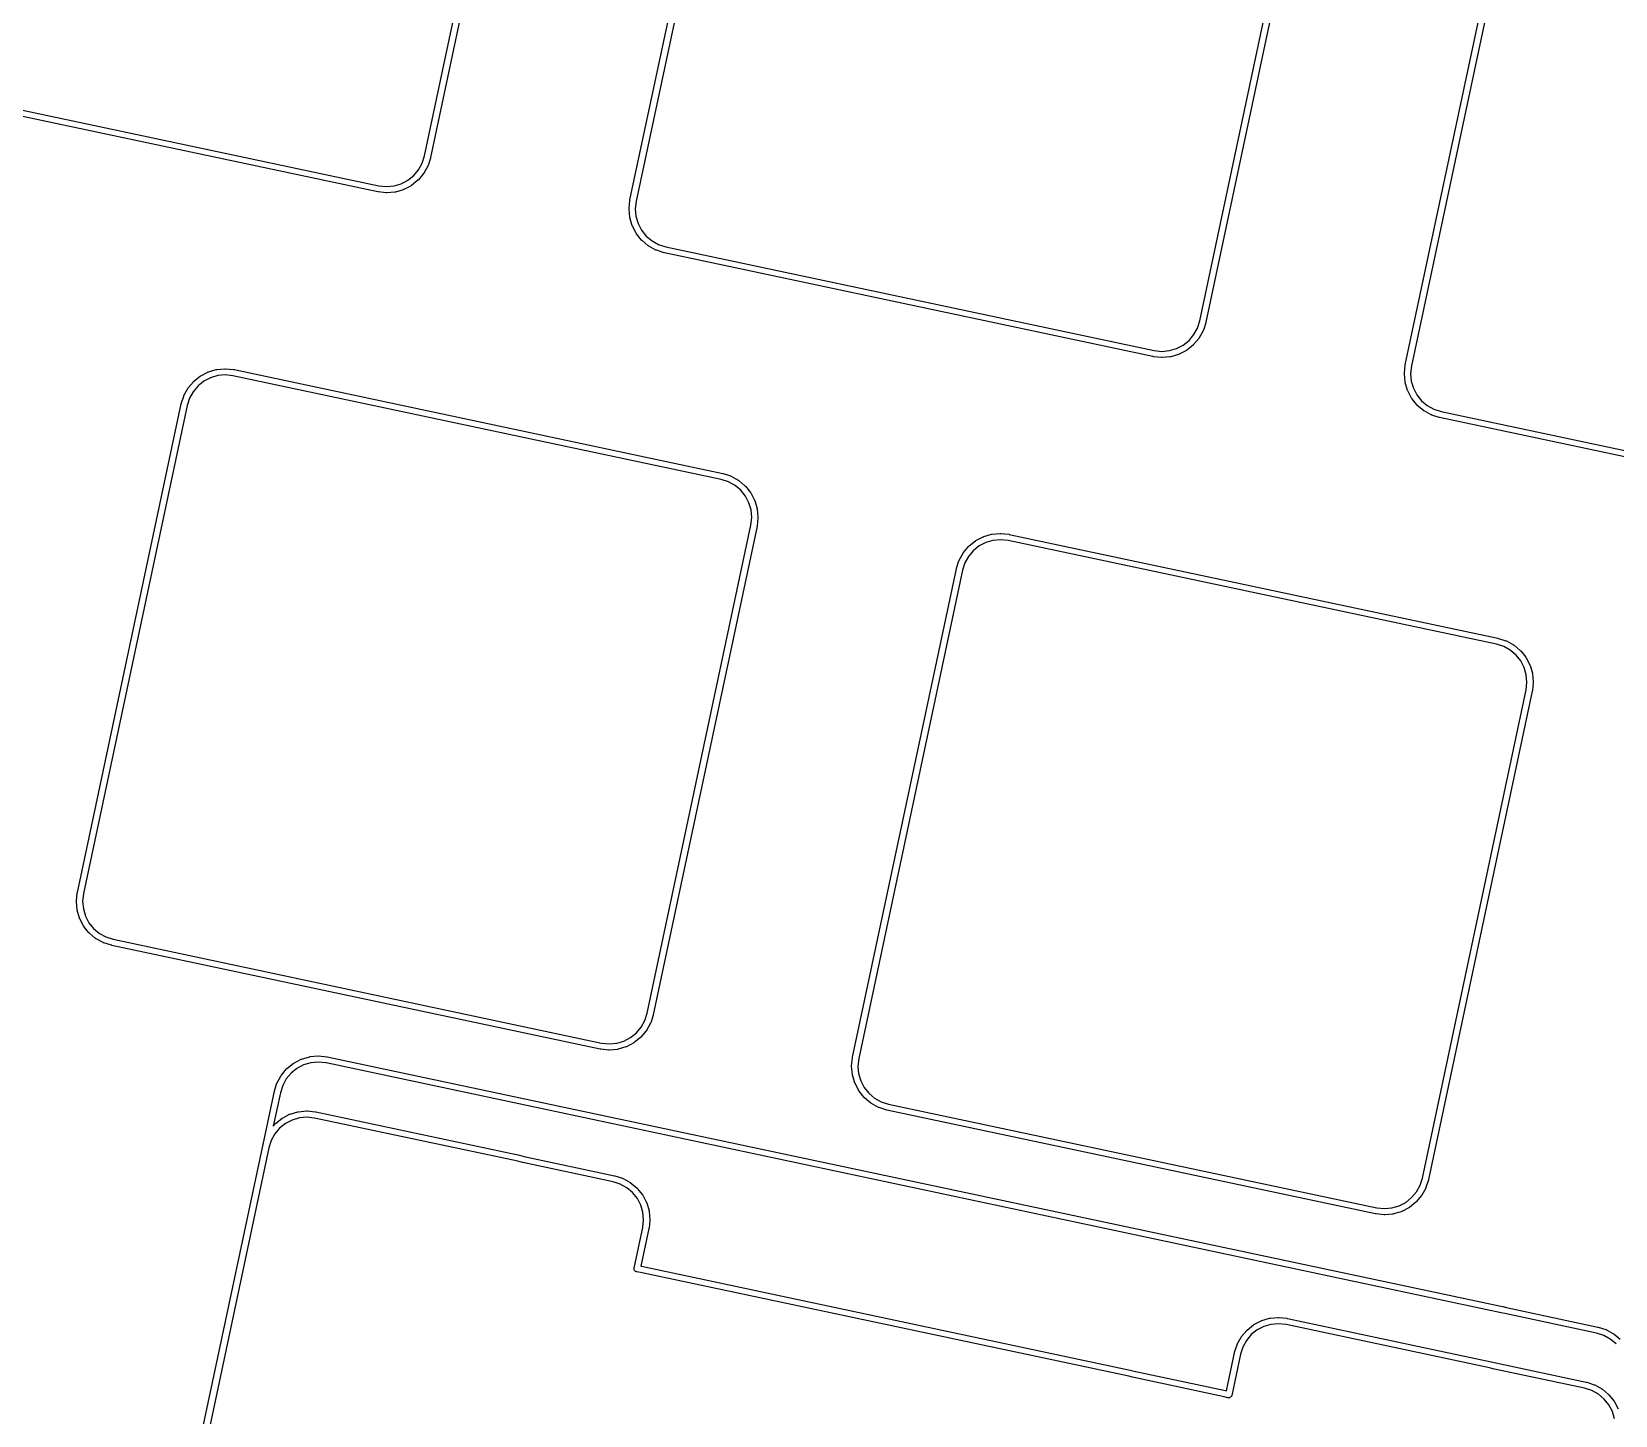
# Model space of a CAD drawing. Extents: x 59 to 2996, y -153 to 1402.
# Drawn here: x 591.61 to 629.68, y 452.36 to 485.63 of the extents above; entities that cross this region are included whole.
import ezdxf

# ---------------------------------------------------------------- set-up
doc = ezdxf.new("R2010")
doc.units = 0
doc.layers.add('BLACK', color=7, linetype='CONTINUOUS')

msp = doc.modelspace()

# ---------------------------------------------------------------- linework, layer by layer
at = {"layer": 'BLACK', "linetype": 'Continuous'}
for p, q in [((601.054, 482.639), (603.548, 494.373)), ((603.696, 494.346), (601.199, 482.601)), ((605.992, 481.582), (608.489, 493.327)), ((608.634, 493.288), (606.14, 481.555)), ((619.688, 478.678), (622.182, 490.412)), ((622.33, 490.385), (619.833, 478.64)), ((624.626, 477.621), (627.123, 489.366)), ((627.268, 489.328), (624.774, 477.594)), ((599.929, 481.775), (588.184, 484.272)), ((588.222, 484.417), (599.956, 481.923)), ((600.796, 482.167), (600.912, 482.305)), ((600.912, 482.305), (600.999, 482.463)), ((600.999, 482.463), (601.054, 482.639)), ((601.134, 482.398), (601.04, 482.227)), ((601.136, 482.404), (601.134, 482.398)), ((601.139, 482.41), (601.136, 482.404)), ((601.196, 482.59), (601.139, 482.411)), ((601.139, 482.411), (601.139, 482.411)), ((601.139, 482.411), (601.139, 482.411)), ((601.139, 482.411), (601.139, 482.41)), ((601.199, 482.601), (601.196, 482.59)), ((601.196, 482.59), (601.196, 482.59)), ((599.956, 481.923), (599.959, 481.922)), ((599.959, 481.922), (600.142, 481.903)), ((600.142, 481.903), (600.322, 481.919)), ((600.322, 481.919), (600.495, 481.97)), ((600.495, 481.97), (600.655, 482.054)), ((600.731, 481.924), (600.558, 481.834)), ((600.655, 482.054), (600.796, 482.167)), ((600.737, 481.928), (600.731, 481.924)), ((600.742, 481.932), (600.737, 481.928)), ((600.743, 481.933), (600.742, 481.932)), ((600.895, 482.055), (600.743, 481.933)), ((600.743, 481.933), (600.743, 481.933)), ((600.743, 481.933), (600.743, 481.933)), ((600.9, 482.06), (600.895, 482.055)), ((600.905, 482.064), (600.9, 482.06)), ((600.906, 482.065), (600.905, 482.064)), ((601.031, 482.215), (600.906, 482.065)), ((600.906, 482.065), (600.906, 482.065)), ((600.906, 482.065), (600.906, 482.065)), ((601.035, 482.22), (601.031, 482.215)), ((601.039, 482.226), (601.035, 482.22)), ((601.04, 482.227), (601.039, 482.226)), ((601.04, 482.227), (601.04, 482.227)), ((601.04, 482.227), (601.04, 482.227)), ((599.932, 481.775), (599.929, 481.775)), ((599.929, 481.775), (599.929, 481.775)), ((599.936, 481.774), (599.932, 481.775)), ((599.939, 481.774), (599.936, 481.774)), ((599.94, 481.774), (599.939, 481.774)), ((600.134, 481.753), (599.94, 481.774)), ((600.141, 481.753), (600.134, 481.753)), ((600.147, 481.753), (600.141, 481.753)), ((600.148, 481.753), (600.147, 481.753)), ((600.149, 481.753), (600.148, 481.753)), ((600.343, 481.771), (600.149, 481.753)), ((600.149, 481.753), (600.149, 481.753)), ((600.35, 481.772), (600.343, 481.771)), ((600.356, 481.773), (600.35, 481.772)), ((600.357, 481.773), (600.356, 481.773)), ((600.544, 481.829), (600.357, 481.773)), ((600.357, 481.773), (600.357, 481.773)), ((600.551, 481.831), (600.544, 481.829)), ((600.557, 481.834), (600.551, 481.831)), ((600.558, 481.834), (600.557, 481.834)), ((600.558, 481.834), (600.558, 481.834)), ((600.558, 481.834), (600.558, 481.834)), ((605.97, 481.377), (605.99, 481.571)), ((605.99, 481.571), (605.991, 481.572)), ((605.991, 481.575), (605.992, 481.578)), ((605.991, 481.572), (605.991, 481.575)), ((605.992, 481.578), (605.992, 481.582)), ((605.992, 481.582), (605.992, 481.582)), ((606.139, 481.551), (606.12, 481.368)), ((606.14, 481.555), (606.139, 481.551)), ((606.14, 481.555), (606.14, 481.555)), ((605.97, 481.37), (605.97, 481.377)), ((605.97, 481.363), (605.97, 481.37)), ((605.97, 481.362), (605.97, 481.363)), ((605.988, 481.168), (605.97, 481.362)), ((605.97, 481.362), (605.97, 481.362)), ((605.97, 481.362), (605.97, 481.362)), ((605.989, 481.161), (605.988, 481.168)), ((605.99, 481.154), (605.989, 481.161)), ((605.99, 481.153), (605.99, 481.154)), ((606.046, 480.966), (605.99, 481.153)), ((605.99, 481.153), (605.99, 481.153)), ((605.99, 481.153), (605.99, 481.153)), ((606.12, 481.368), (606.136, 481.189)), ((606.136, 481.189), (606.187, 481.016)), ((606.048, 480.96), (606.046, 480.966)), ((606.051, 480.954), (606.048, 480.96)), ((606.051, 480.953), (606.051, 480.954)), ((606.141, 480.78), (606.051, 480.953)), ((606.051, 480.953), (606.051, 480.953)), ((606.051, 480.953), (606.051, 480.953)), ((606.145, 480.774), (606.141, 480.78)), ((606.149, 480.768), (606.145, 480.774)), ((606.149, 480.767), (606.149, 480.768)), ((606.272, 480.615), (606.149, 480.767)), ((606.149, 480.767), (606.149, 480.767)), ((606.149, 480.767), (606.149, 480.767)), ((606.187, 481.016), (606.271, 480.856)), ((606.271, 480.856), (606.384, 480.715)), ((606.276, 480.61), (606.272, 480.615)), ((606.281, 480.606), (606.276, 480.61)), ((606.282, 480.605), (606.281, 480.606)), ((606.431, 480.479), (606.282, 480.605)), ((606.282, 480.605), (606.282, 480.605)), ((606.282, 480.605), (606.282, 480.605)), ((606.384, 480.715), (606.522, 480.599)), ((606.437, 480.476), (606.431, 480.479)), ((606.443, 480.472), (606.437, 480.476)), ((606.444, 480.471), (606.443, 480.472)), ((606.615, 480.377), (606.444, 480.471)), ((606.444, 480.471), (606.444, 480.471)), ((606.444, 480.471), (606.444, 480.471)), ((606.522, 480.599), (606.68, 480.512)), ((606.621, 480.374), (606.615, 480.377)), ((606.627, 480.372), (606.621, 480.374)), ((606.628, 480.371), (606.627, 480.372)), ((606.814, 480.312), (606.628, 480.371)), ((606.628, 480.371), (606.628, 480.371)), ((606.628, 480.371), (606.628, 480.371)), ((606.68, 480.512), (606.856, 480.456)), ((606.856, 480.456), (618.59, 477.962)), ((606.818, 480.311), (606.814, 480.312)), ((606.814, 480.312), (606.814, 480.312)), ((618.562, 477.815), (606.818, 480.311)), ((619.545, 478.345), (619.632, 478.503)), ((619.632, 478.503), (619.688, 478.678)), ((619.83, 478.629), (619.773, 478.45)), ((619.833, 478.64), (619.83, 478.629)), ((619.83, 478.629), (619.83, 478.629)), ((619.129, 478.01), (619.289, 478.093)), ((619.289, 478.093), (619.429, 478.206)), ((619.529, 478.094), (619.377, 477.972)), ((619.429, 478.206), (619.545, 478.345)), ((619.534, 478.099), (619.529, 478.094)), ((619.539, 478.104), (619.534, 478.099)), ((619.54, 478.104), (619.539, 478.104)), ((619.665, 478.254), (619.54, 478.104)), ((619.54, 478.104), (619.54, 478.104)), ((619.54, 478.104), (619.54, 478.104)), ((619.669, 478.259), (619.665, 478.254)), ((619.673, 478.265), (619.669, 478.259)), ((619.767, 478.437), (619.673, 478.266)), ((619.673, 478.266), (619.673, 478.265)), ((619.77, 478.443), (619.767, 478.437)), ((619.773, 478.449), (619.77, 478.443)), ((619.773, 478.45), (619.773, 478.45)), ((619.773, 478.45), (619.773, 478.45)), ((619.773, 478.45), (619.773, 478.449)), ((618.563, 477.815), (618.562, 477.815)), ((618.566, 477.814), (618.563, 477.815)), ((618.569, 477.814), (618.566, 477.814)), ((618.572, 477.813), (618.569, 477.814)), ((618.573, 477.813), (618.572, 477.813)), ((618.768, 477.792), (618.573, 477.813)), ((618.59, 477.962), (618.593, 477.962)), ((618.593, 477.962), (618.776, 477.942)), ((618.774, 477.792), (618.768, 477.792)), ((618.781, 477.792), (618.774, 477.792)), ((618.776, 477.942), (618.956, 477.959)), ((618.782, 477.792), (618.781, 477.792)), ((618.977, 477.81), (618.782, 477.792)), ((618.782, 477.792), (618.782, 477.792)), ((618.782, 477.792), (618.782, 477.792)), ((618.956, 477.959), (619.129, 478.01)), ((618.983, 477.811), (618.977, 477.81)), ((618.99, 477.812), (618.983, 477.811)), ((618.991, 477.813), (618.99, 477.812)), ((619.178, 477.868), (618.991, 477.813)), ((618.991, 477.813), (618.991, 477.813)), ((619.185, 477.87), (619.178, 477.868)), ((619.191, 477.873), (619.185, 477.87)), ((619.192, 477.873), (619.191, 477.873)), ((619.365, 477.964), (619.192, 477.873)), ((619.192, 477.873), (619.192, 477.873)), ((619.192, 477.873), (619.192, 477.873)), ((619.37, 477.967), (619.365, 477.964)), ((619.376, 477.971), (619.37, 477.967)), ((619.377, 477.972), (619.376, 477.971)), ((619.377, 477.972), (619.377, 477.972)), ((619.377, 477.972), (619.377, 477.972)), ((595.509, 477.223), (595.661, 477.346)), ((595.661, 477.346), (595.661, 477.346)), ((595.661, 477.346), (595.661, 477.346)), ((595.661, 477.346), (595.662, 477.346)), ((595.662, 477.346), (595.668, 477.35)), ((595.668, 477.35), (595.674, 477.354)), ((595.674, 477.354), (595.847, 477.444)), ((595.847, 477.445), (595.854, 477.447)), ((595.847, 477.444), (595.847, 477.445)), ((595.847, 477.444), (595.847, 477.444)), ((595.847, 477.444), (595.847, 477.444)), ((595.854, 477.447), (595.86, 477.45)), ((595.86, 477.45), (596.047, 477.505)), ((596.083, 477.359), (595.909, 477.308)), ((596.047, 477.505), (596.047, 477.505)), ((596.047, 477.505), (596.048, 477.505)), ((596.048, 477.505), (596.055, 477.506)), ((596.055, 477.506), (596.062, 477.507)), ((596.062, 477.507), (596.256, 477.525)), ((596.262, 477.375), (596.083, 477.359)), ((596.256, 477.525), (596.256, 477.525)), ((596.256, 477.525), (596.256, 477.525)), ((596.256, 477.525), (596.257, 477.525)), ((596.257, 477.525), (596.264, 477.525)), ((596.445, 477.356), (596.262, 477.375)), ((596.264, 477.525), (596.271, 477.525)), ((596.271, 477.525), (596.465, 477.505)), ((596.448, 477.355), (596.445, 477.356)), ((608.182, 474.861), (596.448, 477.355)), ((596.465, 477.505), (596.466, 477.504)), ((596.466, 477.504), (596.469, 477.504)), ((596.469, 477.504), (596.472, 477.503)), ((596.472, 477.503), (596.476, 477.503)), ((596.476, 477.503), (596.476, 477.503)), ((596.476, 477.503), (608.221, 475.006)), ((624.604, 477.416), (624.624, 477.61)), ((624.604, 477.409), (624.604, 477.416)), ((624.604, 477.402), (624.604, 477.409)), ((624.604, 477.401), (624.604, 477.402)), ((624.621, 477.207), (624.604, 477.401)), ((624.604, 477.401), (624.604, 477.401)), ((624.604, 477.401), (624.604, 477.401)), ((624.624, 477.611), (624.625, 477.614)), ((624.624, 477.61), (624.624, 477.611)), ((624.625, 477.618), (624.626, 477.621)), ((624.625, 477.614), (624.625, 477.618)), ((624.626, 477.621), (624.626, 477.621)), ((624.773, 477.591), (624.754, 477.408)), ((624.754, 477.408), (624.77, 477.228)), ((624.774, 477.594), (624.773, 477.591)), ((624.774, 477.594), (624.774, 477.594)), ((595.271, 476.881), (595.365, 477.052)), ((595.365, 477.052), (595.366, 477.052)), ((595.366, 477.052), (595.369, 477.058)), ((595.369, 477.058), (595.373, 477.064)), ((595.373, 477.064), (595.499, 477.213)), ((595.493, 476.973), (595.406, 476.815)), ((595.609, 477.111), (595.493, 476.973)), ((595.499, 477.214), (595.504, 477.219)), ((595.499, 477.213), (595.499, 477.214)), ((595.504, 477.219), (595.509, 477.223)), ((595.75, 477.224), (595.609, 477.111)), ((595.909, 477.308), (595.75, 477.224)), ((624.623, 477.2), (624.621, 477.207)), ((624.624, 477.194), (624.623, 477.2)), ((624.624, 477.193), (624.624, 477.194)), ((624.679, 477.005), (624.624, 477.193)), ((624.624, 477.193), (624.624, 477.193)), ((624.624, 477.193), (624.624, 477.193)), ((624.682, 476.999), (624.679, 477.005)), ((624.684, 476.993), (624.682, 476.999)), ((624.685, 476.992), (624.684, 476.993)), ((624.775, 476.819), (624.685, 476.992)), ((624.685, 476.992), (624.685, 476.992)), ((624.685, 476.992), (624.685, 476.992)), ((624.77, 477.228), (624.821, 477.055)), ((624.821, 477.055), (624.905, 476.895)), ((592.709, 464.933), (595.205, 476.678)), ((595.35, 476.639), (592.856, 464.905)), ((595.205, 476.678), (595.206, 476.681)), ((595.206, 476.681), (595.265, 476.867)), ((595.206, 476.681), (595.206, 476.681)), ((595.265, 476.867), (595.266, 476.868)), ((595.265, 476.867), (595.265, 476.867)), ((595.265, 476.867), (595.265, 476.867)), ((595.266, 476.868), (595.268, 476.874)), ((595.268, 476.874), (595.271, 476.881)), ((595.406, 476.815), (595.35, 476.639)), ((624.779, 476.813), (624.775, 476.819)), ((624.782, 476.807), (624.779, 476.813)), ((624.783, 476.807), (624.782, 476.807)), ((624.905, 476.655), (624.783, 476.807)), ((624.783, 476.807), (624.783, 476.807)), ((624.783, 476.807), (624.783, 476.807)), ((624.905, 476.895), (625.018, 476.754)), ((624.91, 476.65), (624.905, 476.655)), ((624.915, 476.645), (624.91, 476.65)), ((624.916, 476.644), (624.915, 476.645)), ((625.065, 476.519), (624.916, 476.644)), ((625.018, 476.754), (625.156, 476.638)), ((625.156, 476.638), (625.314, 476.551)), ((625.071, 476.515), (625.065, 476.519)), ((625.076, 476.511), (625.071, 476.515)), ((625.077, 476.51), (625.076, 476.511)), ((625.248, 476.416), (625.077, 476.51)), ((625.077, 476.51), (625.077, 476.51)), ((625.077, 476.51), (625.077, 476.51)), ((625.255, 476.414), (625.248, 476.416)), ((625.261, 476.411), (625.255, 476.414)), ((625.262, 476.411), (625.261, 476.411)), ((625.441, 476.354), (625.262, 476.411)), ((625.262, 476.411), (625.262, 476.411)), ((625.262, 476.411), (625.262, 476.411)), ((625.314, 476.551), (625.49, 476.496)), ((625.451, 476.35), (625.441, 476.354)), ((625.441, 476.354), (625.441, 476.354)), ((637.196, 473.854), (625.451, 476.35)), ((625.49, 476.496), (637.224, 474.001)), ((608.358, 474.805), (608.182, 474.861)), ((608.221, 475.006), (608.23, 475.003)), ((608.23, 475.003), (608.41, 474.946)), ((608.516, 474.718), (608.358, 474.805)), ((608.41, 474.946), (608.41, 474.946)), ((608.41, 474.946), (608.41, 474.946)), ((608.41, 474.946), (608.411, 474.946)), ((608.411, 474.946), (608.417, 474.943)), ((608.417, 474.943), (608.424, 474.94)), ((608.424, 474.94), (608.595, 474.846)), ((608.654, 474.602), (608.516, 474.718)), ((608.595, 474.846), (608.596, 474.846)), ((608.596, 474.846), (608.601, 474.842)), ((608.601, 474.842), (608.607, 474.838)), ((608.607, 474.838), (608.756, 474.713)), ((608.756, 474.713), (608.756, 474.713)), ((608.756, 474.713), (608.756, 474.713)), ((608.756, 474.713), (608.757, 474.712)), ((608.757, 474.712), (608.762, 474.707)), ((608.762, 474.707), (608.767, 474.702)), ((608.767, 474.702), (608.889, 474.55)), ((608.767, 474.462), (608.654, 474.602)), ((608.851, 474.302), (608.767, 474.462)), ((608.902, 474.129), (608.851, 474.302)), ((608.889, 474.55), (608.889, 474.55)), ((608.889, 474.55), (608.889, 474.55)), ((608.889, 474.55), (608.89, 474.549)), ((608.89, 474.549), (608.893, 474.543)), ((608.893, 474.543), (608.897, 474.538)), ((608.897, 474.538), (608.987, 474.365)), ((608.987, 474.365), (608.987, 474.365)), ((608.987, 474.365), (608.987, 474.365)), ((608.987, 474.365), (608.988, 474.364)), ((608.988, 474.364), (608.99, 474.358)), ((608.99, 474.358), (608.993, 474.351)), ((608.993, 474.351), (609.048, 474.164)), ((608.899, 473.766), (608.918, 473.949)), ((608.918, 473.949), (608.902, 474.129)), ((609.048, 474.164), (609.048, 474.164)), ((609.048, 474.164), (609.048, 474.164)), ((609.048, 474.164), (609.048, 474.163)), ((609.048, 474.163), (609.049, 474.156)), ((609.068, 473.941), (609.048, 473.747)), ((609.049, 474.156), (609.051, 474.15)), ((609.051, 474.15), (609.068, 473.955)), ((609.068, 473.955), (609.068, 473.955)), ((609.068, 473.955), (609.068, 473.955)), ((609.068, 473.955), (609.068, 473.954)), ((609.068, 473.954), (609.068, 473.947)), ((609.068, 473.947), (609.068, 473.941)), ((606.404, 462.029), (608.898, 473.763)), ((609.046, 473.736), (606.549, 461.991)), ((608.898, 473.763), (608.899, 473.766)), ((609.047, 473.739), (609.046, 473.736)), ((609.046, 473.736), (609.046, 473.736)), ((609.048, 473.746), (609.047, 473.742)), ((609.047, 473.742), (609.047, 473.739)), ((609.048, 473.747), (609.048, 473.746)), ((614.494, 473.489), (614.681, 473.544)), ((614.681, 473.544), (614.682, 473.544)), ((614.682, 473.544), (614.689, 473.545)), ((614.689, 473.545), (614.695, 473.547)), ((614.695, 473.547), (614.89, 473.564)), ((614.89, 473.564), (614.89, 473.564)), ((614.89, 473.564), (614.89, 473.564)), ((614.89, 473.564), (614.891, 473.564)), ((614.891, 473.564), (614.898, 473.564)), ((614.898, 473.564), (614.904, 473.564)), ((614.904, 473.564), (615.098, 473.544)), ((615.098, 473.544), (615.1, 473.544)), ((615.1, 473.544), (615.103, 473.543)), ((615.103, 473.543), (615.106, 473.543)), ((615.106, 473.543), (615.109, 473.542)), ((615.109, 473.542), (615.109, 473.542)), ((615.109, 473.542), (626.854, 471.046)), ((614.007, 473.103), (614.132, 473.252)), ((614.243, 473.15), (614.127, 473.012)), ((614.132, 473.252), (614.133, 473.253)), ((614.133, 473.253), (614.138, 473.258)), ((614.138, 473.258), (614.143, 473.263)), ((614.143, 473.263), (614.295, 473.385)), ((614.383, 473.263), (614.243, 473.15)), ((614.295, 473.385), (614.296, 473.386)), ((614.295, 473.385), (614.295, 473.385)), ((614.295, 473.385), (614.295, 473.385)), ((614.296, 473.386), (614.302, 473.389)), ((614.302, 473.389), (614.307, 473.393)), ((614.307, 473.393), (614.48, 473.483)), ((614.543, 473.347), (614.383, 473.263)), ((614.48, 473.483), (614.481, 473.484)), ((614.481, 473.484), (614.488, 473.486)), ((614.488, 473.486), (614.494, 473.489)), ((614.716, 473.398), (614.543, 473.347)), ((614.896, 473.414), (614.716, 473.398)), ((615.079, 473.395), (614.896, 473.414)), ((615.082, 473.394), (615.079, 473.395)), ((626.816, 470.9), (615.082, 473.394)), ((613.842, 472.727), (613.899, 472.906)), ((613.899, 472.907), (613.902, 472.914)), ((613.899, 472.906), (613.899, 472.907)), ((613.899, 472.906), (613.899, 472.906)), ((613.899, 472.906), (613.899, 472.906)), ((613.902, 472.914), (613.905, 472.92)), ((613.905, 472.92), (613.999, 473.091)), ((614.04, 472.854), (613.984, 472.678)), ((613.999, 473.092), (614.003, 473.097)), ((613.999, 473.091), (613.999, 473.092)), ((613.999, 473.091), (613.999, 473.091)), ((613.999, 473.091), (613.999, 473.091)), ((614.003, 473.097), (614.007, 473.103)), ((614.127, 473.012), (614.04, 472.854)), ((611.342, 460.972), (613.839, 472.717)), ((613.984, 472.678), (611.49, 460.945)), ((613.839, 472.717), (613.842, 472.727)), ((613.842, 472.727), (613.842, 472.727)), ((626.992, 470.845), (626.816, 470.9)), ((626.854, 471.046), (626.865, 471.042)), ((626.865, 471.042), (626.865, 471.042)), ((626.865, 471.042), (627.044, 470.985)), ((627.044, 470.985), (627.045, 470.985)), ((627.045, 470.985), (627.051, 470.982)), ((627.051, 470.982), (627.057, 470.98)), ((627.057, 470.98), (627.228, 470.886)), ((627.228, 470.886), (627.228, 470.886)), ((627.228, 470.886), (627.228, 470.886)), ((627.228, 470.886), (627.229, 470.885)), ((627.229, 470.885), (627.235, 470.881)), ((627.235, 470.881), (627.241, 470.877)), ((627.241, 470.877), (627.39, 470.752)), ((627.15, 470.758), (626.992, 470.845)), ((627.288, 470.642), (627.15, 470.758)), ((627.401, 470.501), (627.288, 470.642)), ((627.39, 470.752), (627.391, 470.751)), ((627.391, 470.751), (627.396, 470.746)), ((627.396, 470.746), (627.4, 470.741)), ((627.4, 470.741), (627.523, 470.589)), ((627.485, 470.341), (627.401, 470.501)), ((627.523, 470.589), (627.523, 470.589)), ((627.523, 470.589), (627.523, 470.589)), ((627.523, 470.589), (627.523, 470.589)), ((627.523, 470.589), (627.527, 470.583)), ((627.527, 470.583), (627.531, 470.577)), ((627.531, 470.577), (627.621, 470.404)), ((627.536, 470.168), (627.485, 470.341)), ((627.552, 469.988), (627.536, 470.168)), ((627.621, 470.404), (627.621, 470.404)), ((627.621, 470.404), (627.621, 470.404)), ((627.621, 470.404), (627.621, 470.403)), ((627.621, 470.403), (627.624, 470.397)), ((627.624, 470.397), (627.626, 470.391)), ((627.626, 470.391), (627.682, 470.203)), ((627.682, 470.203), (627.682, 470.203)), ((627.682, 470.203), (627.682, 470.203)), ((627.682, 470.203), (627.682, 470.202)), ((627.682, 470.202), (627.683, 470.196)), ((627.683, 470.196), (627.684, 470.189)), ((627.684, 470.189), (627.702, 469.995)), ((625.038, 458.068), (627.532, 469.802)), ((627.68, 469.775), (625.183, 458.03)), ((627.532, 469.802), (627.533, 469.805)), ((627.533, 469.805), (627.552, 469.988)), ((627.681, 469.782), (627.68, 469.778)), ((627.68, 469.778), (627.68, 469.775)), ((627.68, 469.775), (627.68, 469.775)), ((627.682, 469.786), (627.681, 469.785)), ((627.681, 469.785), (627.681, 469.782)), ((627.702, 469.98), (627.682, 469.786)), ((627.702, 469.995), (627.702, 469.995)), ((627.702, 469.995), (627.702, 469.995)), ((627.702, 469.995), (627.702, 469.994)), ((627.702, 469.994), (627.702, 469.987)), ((627.702, 469.987), (627.702, 469.98)), ((592.686, 464.727), (592.707, 464.922)), ((592.707, 464.923), (592.708, 464.926)), ((592.707, 464.922), (592.707, 464.923)), ((592.708, 464.929), (592.709, 464.932)), ((592.708, 464.926), (592.708, 464.929)), ((592.709, 464.932), (592.709, 464.933)), ((592.856, 464.902), (592.836, 464.719)), ((592.856, 464.905), (592.856, 464.905)), ((592.856, 464.905), (592.856, 464.902)), ((592.686, 464.721), (592.686, 464.727)), ((592.686, 464.714), (592.686, 464.721)), ((592.686, 464.713), (592.686, 464.714)), ((592.704, 464.518), (592.686, 464.713)), ((592.686, 464.713), (592.686, 464.713)), ((592.686, 464.713), (592.686, 464.713)), ((592.705, 464.512), (592.704, 464.518)), ((592.706, 464.505), (592.705, 464.512)), ((592.707, 464.504), (592.706, 464.505)), ((592.762, 464.317), (592.707, 464.504)), ((592.836, 464.719), (592.853, 464.539)), ((592.853, 464.539), (592.904, 464.366)), ((592.764, 464.311), (592.762, 464.317)), ((592.767, 464.304), (592.764, 464.311)), ((592.767, 464.303), (592.767, 464.304)), ((592.858, 464.13), (592.767, 464.303)), ((592.767, 464.303), (592.767, 464.303)), ((592.767, 464.303), (592.767, 464.303)), ((592.861, 464.125), (592.858, 464.13)), ((592.865, 464.119), (592.861, 464.125)), ((592.866, 464.118), (592.865, 464.119)), ((592.988, 463.966), (592.866, 464.118)), ((592.866, 464.118), (592.866, 464.118)), ((592.866, 464.118), (592.866, 464.118)), ((592.904, 464.366), (592.987, 464.206)), ((592.987, 464.206), (593.1, 464.066)), ((593.1, 464.066), (593.239, 463.95)), ((592.993, 463.961), (592.988, 463.966)), ((592.997, 463.956), (592.993, 463.961)), ((592.998, 463.956), (592.997, 463.956)), ((593.148, 463.83), (592.998, 463.956)), ((592.998, 463.956), (592.998, 463.956)), ((592.998, 463.956), (592.998, 463.956)), ((593.153, 463.826), (593.148, 463.83)), ((593.159, 463.822), (593.153, 463.826)), ((593.16, 463.822), (593.159, 463.822)), ((593.331, 463.728), (593.16, 463.822)), ((593.16, 463.822), (593.16, 463.822)), ((593.16, 463.822), (593.16, 463.822)), ((593.239, 463.95), (593.397, 463.863)), ((593.337, 463.725), (593.331, 463.728)), ((593.343, 463.722), (593.337, 463.725)), ((593.344, 463.722), (593.343, 463.722)), ((593.53, 463.663), (593.344, 463.722)), ((593.344, 463.722), (593.344, 463.722)), ((593.344, 463.722), (593.344, 463.722)), ((593.397, 463.863), (593.572, 463.807)), ((593.534, 463.662), (593.53, 463.663)), ((593.53, 463.663), (593.53, 463.663)), ((605.279, 461.165), (593.534, 463.662)), ((593.572, 463.807), (605.306, 461.313)), ((606.262, 461.695), (606.349, 461.853)), ((606.349, 461.853), (606.404, 462.029)), ((606.484, 461.788), (606.39, 461.617)), ((606.486, 461.794), (606.484, 461.788)), ((606.489, 461.8), (606.486, 461.794)), ((606.546, 461.98), (606.489, 461.801)), ((606.489, 461.801), (606.489, 461.801)), ((606.489, 461.801), (606.489, 461.801)), ((606.489, 461.801), (606.489, 461.8)), ((606.549, 461.991), (606.546, 461.98)), ((606.546, 461.98), (606.546, 461.98)), ((605.672, 461.309), (605.845, 461.36)), ((605.845, 461.36), (606.005, 461.444)), ((606.005, 461.444), (606.146, 461.557)), ((606.245, 461.445), (606.093, 461.323)), ((606.146, 461.557), (606.262, 461.695)), ((606.25, 461.45), (606.245, 461.445)), ((606.255, 461.454), (606.25, 461.45)), ((606.256, 461.455), (606.255, 461.454)), ((606.381, 461.605), (606.256, 461.455)), ((606.256, 461.455), (606.256, 461.455)), ((606.256, 461.455), (606.256, 461.455)), ((606.385, 461.61), (606.381, 461.605)), ((606.389, 461.616), (606.385, 461.61)), ((606.39, 461.617), (606.389, 461.616)), ((606.39, 461.617), (606.39, 461.617)), ((606.39, 461.617), (606.39, 461.617)), ((598.099, 460.928), (598.286, 460.983)), ((598.286, 460.983), (598.286, 460.983)), ((598.286, 460.983), (598.286, 460.983)), ((598.286, 460.983), (598.287, 460.983)), ((598.287, 460.983), (598.294, 460.985)), ((598.294, 460.985), (598.3, 460.986)), ((598.3, 460.986), (598.495, 461.003)), ((598.495, 461.003), (598.496, 461.004)), ((598.495, 461.003), (598.495, 461.003)), ((598.495, 461.003), (598.495, 461.003)), ((598.496, 461.004), (598.503, 461.003)), ((598.503, 461.003), (598.509, 461.003)), ((598.509, 461.003), (598.704, 460.983)), ((598.704, 460.983), (598.705, 460.983)), ((598.705, 460.983), (598.708, 460.982)), ((598.708, 460.982), (598.711, 460.982)), ((598.711, 460.982), (598.714, 460.981)), ((598.714, 460.981), (598.715, 460.981)), ((598.715, 460.981), (626.967, 454.976)), ((605.282, 461.165), (605.279, 461.165)), ((605.279, 461.165), (605.279, 461.165)), ((605.286, 461.164), (605.282, 461.165)), ((605.289, 461.164), (605.286, 461.164)), ((605.29, 461.164), (605.289, 461.164)), ((605.484, 461.143), (605.29, 461.164)), ((605.306, 461.313), (605.309, 461.312)), ((605.309, 461.312), (605.492, 461.293)), ((605.491, 461.143), (605.484, 461.143)), ((605.497, 461.143), (605.491, 461.143)), ((605.492, 461.293), (605.672, 461.309)), ((605.499, 461.143), (605.497, 461.143)), ((605.693, 461.161), (605.499, 461.143)), ((605.499, 461.143), (605.499, 461.143)), ((605.499, 461.143), (605.499, 461.143)), ((605.7, 461.162), (605.693, 461.161)), ((605.706, 461.163), (605.7, 461.162)), ((605.707, 461.163), (605.706, 461.163)), ((605.894, 461.219), (605.707, 461.163)), ((605.707, 461.163), (605.707, 461.163)), ((605.707, 461.163), (605.707, 461.163)), ((605.901, 461.221), (605.894, 461.219)), ((605.907, 461.224), (605.901, 461.221)), ((605.908, 461.224), (605.907, 461.224)), ((606.081, 461.315), (605.908, 461.224)), ((605.908, 461.224), (605.908, 461.224)), ((605.908, 461.224), (605.908, 461.224)), ((606.087, 461.318), (606.081, 461.315)), ((606.092, 461.322), (606.087, 461.318)), ((606.093, 461.323), (606.092, 461.322)), ((606.093, 461.323), (606.093, 461.323)), ((606.093, 461.323), (606.093, 461.323)), ((611.32, 460.767), (611.34, 460.961)), ((611.34, 460.961), (611.341, 460.962)), ((611.341, 460.965), (611.342, 460.968)), ((611.341, 460.962), (611.341, 460.965)), ((611.342, 460.968), (611.342, 460.972)), ((611.342, 460.972), (611.342, 460.972)), ((597.612, 460.542), (597.737, 460.692)), ((597.848, 460.589), (597.732, 460.451)), ((597.737, 460.692), (597.738, 460.692)), ((597.738, 460.692), (597.743, 460.697)), ((597.743, 460.697), (597.748, 460.702)), ((597.748, 460.702), (597.9, 460.824)), ((597.988, 460.703), (597.848, 460.589)), ((597.9, 460.824), (597.901, 460.825)), ((597.901, 460.825), (597.907, 460.828)), ((597.907, 460.828), (597.912, 460.832)), ((597.912, 460.832), (598.085, 460.922)), ((598.148, 460.786), (597.988, 460.703)), ((598.085, 460.922), (598.086, 460.923)), ((598.086, 460.923), (598.093, 460.925)), ((598.093, 460.925), (598.099, 460.928)), ((598.321, 460.837), (598.148, 460.786)), ((598.501, 460.853), (598.321, 460.837)), ((598.684, 460.834), (598.501, 460.853)), ((598.687, 460.834), (598.684, 460.834)), ((626.93, 454.83), (598.687, 460.834)), ((598.687, 460.834), (598.687, 460.834)), ((611.32, 460.76), (611.32, 460.767)), ((611.32, 460.753), (611.32, 460.76)), ((611.32, 460.752), (611.32, 460.753)), ((611.338, 460.558), (611.32, 460.752)), ((611.32, 460.752), (611.32, 460.752)), ((611.32, 460.752), (611.32, 460.752)), ((611.489, 460.941), (611.47, 460.758)), ((611.47, 460.758), (611.486, 460.579)), ((611.486, 460.579), (611.537, 460.406)), ((611.49, 460.945), (611.489, 460.941)), ((611.49, 460.945), (611.49, 460.945)), ((597.447, 460.167), (597.504, 460.345)), ((597.504, 460.346), (597.507, 460.353)), ((597.504, 460.345), (597.504, 460.346)), ((597.504, 460.345), (597.504, 460.345)), ((597.504, 460.345), (597.504, 460.345)), ((597.507, 460.353), (597.51, 460.359)), ((597.51, 460.359), (597.604, 460.53)), ((597.645, 460.293), (597.589, 460.118)), ((597.604, 460.531), (597.608, 460.536)), ((597.604, 460.53), (597.604, 460.531)), ((597.604, 460.53), (597.604, 460.53)), ((597.604, 460.53), (597.604, 460.53)), ((597.608, 460.536), (597.612, 460.542)), ((597.732, 460.451), (597.645, 460.293)), ((611.339, 460.551), (611.338, 460.558)), ((611.34, 460.544), (611.339, 460.551)), ((611.34, 460.543), (611.34, 460.544)), ((611.395, 460.356), (611.34, 460.543)), ((611.398, 460.35), (611.395, 460.356)), ((611.401, 460.344), (611.398, 460.35)), ((611.401, 460.343), (611.401, 460.344)), ((611.491, 460.17), (611.401, 460.343)), ((611.401, 460.343), (611.401, 460.343)), ((611.401, 460.343), (611.401, 460.343)), ((611.537, 460.406), (611.621, 460.246)), ((611.621, 460.246), (611.734, 460.105)), ((593.92, 443.579), (597.444, 460.156)), ((597.589, 460.118), (597.419, 459.317)), ((597.444, 460.156), (597.447, 460.166)), ((597.447, 460.166), (597.447, 460.167)), ((611.495, 460.164), (611.491, 460.17)), ((611.499, 460.158), (611.495, 460.164)), ((611.499, 460.157), (611.499, 460.158)), ((611.622, 460.005), (611.499, 460.157)), ((611.499, 460.157), (611.499, 460.157)), ((611.499, 460.157), (611.499, 460.157)), ((611.626, 460), (611.622, 460.005)), ((611.631, 459.996), (611.626, 460)), ((611.632, 459.995), (611.631, 459.996)), ((611.781, 459.869), (611.632, 459.995)), ((611.632, 459.995), (611.632, 459.995)), ((611.632, 459.995), (611.632, 459.995)), ((611.734, 460.105), (611.872, 459.989)), ((611.787, 459.866), (611.781, 459.869)), ((611.793, 459.862), (611.787, 459.866)), ((611.794, 459.861), (611.793, 459.862)), ((611.965, 459.767), (611.794, 459.861)), ((611.872, 459.989), (612.03, 459.902)), ((612.03, 459.902), (612.206, 459.846)), ((612.206, 459.846), (623.94, 457.352)), ((597.472, 459.378), (597.624, 459.5)), ((597.624, 459.5), (597.625, 459.501)), ((597.624, 459.5), (597.624, 459.5)), ((597.624, 459.5), (597.624, 459.5)), ((597.625, 459.501), (597.63, 459.505)), ((597.63, 459.505), (597.636, 459.508)), ((597.636, 459.508), (597.809, 459.599)), ((597.872, 459.462), (597.712, 459.379)), ((597.809, 459.599), (597.809, 459.599)), ((597.809, 459.599), (597.809, 459.599)), ((597.809, 459.599), (597.81, 459.599)), ((597.81, 459.599), (597.816, 459.602)), ((597.816, 459.602), (597.823, 459.604)), ((597.823, 459.604), (598.01, 459.659)), ((598.045, 459.513), (597.872, 459.462)), ((598.01, 459.659), (598.011, 459.66)), ((598.01, 459.659), (598.01, 459.659)), ((598.01, 459.659), (598.01, 459.659)), ((598.011, 459.66), (598.017, 459.661)), ((598.017, 459.661), (598.024, 459.662)), ((598.024, 459.662), (598.219, 459.68)), ((598.225, 459.53), (598.045, 459.513)), ((598.219, 459.68), (598.219, 459.68)), ((598.219, 459.68), (598.219, 459.68)), ((598.219, 459.68), (598.22, 459.68)), ((598.22, 459.68), (598.226, 459.68)), ((598.408, 459.51), (598.225, 459.53)), ((598.226, 459.68), (598.233, 459.68)), ((598.233, 459.68), (598.427, 459.659)), ((598.411, 459.51), (598.408, 459.51)), ((603.299, 458.471), (598.411, 459.51)), ((598.427, 459.659), (598.428, 459.659)), ((598.428, 459.659), (598.432, 459.658)), ((598.432, 459.658), (598.435, 459.658)), ((598.435, 459.658), (598.438, 459.657)), ((598.438, 459.657), (598.438, 459.657)), ((598.438, 459.657), (603.336, 458.616)), ((611.971, 459.764), (611.965, 459.767)), ((611.977, 459.762), (611.971, 459.764)), ((611.978, 459.761), (611.977, 459.762)), ((612.164, 459.702), (611.978, 459.761)), ((611.978, 459.761), (611.978, 459.761)), ((611.978, 459.761), (611.978, 459.761)), ((612.168, 459.701), (612.164, 459.702)), ((612.164, 459.702), (612.164, 459.702)), ((623.912, 457.205), (612.168, 459.701)), ((597.455, 459.127), (597.368, 458.969)), ((597.419, 459.317), (597.461, 459.368)), ((597.571, 459.266), (597.455, 459.127)), ((597.461, 459.368), (597.461, 459.368)), ((597.461, 459.368), (597.461, 459.368)), ((597.461, 459.368), (597.462, 459.368)), ((597.462, 459.368), (597.467, 459.373)), ((597.467, 459.373), (597.472, 459.378)), ((597.712, 459.379), (597.571, 459.266)), ((597.313, 458.794), (594.611, 446.082)), ((597.368, 458.969), (597.313, 458.794)), ((603.411, 458.44), (603.299, 458.471)), ((603.336, 458.616), (603.338, 458.615)), ((603.338, 458.615), (603.45, 458.585)), ((603.413, 458.439), (603.411, 458.44)), ((605.584, 457.978), (603.413, 458.439)), ((603.45, 458.585), (605.622, 458.123)), ((605.759, 457.922), (605.584, 457.978)), ((605.622, 458.123), (605.629, 458.121)), ((605.629, 458.121), (605.812, 458.063)), ((605.918, 457.835), (605.759, 457.922)), ((605.812, 458.063), (605.812, 458.063)), ((605.812, 458.063), (605.812, 458.063)), ((605.812, 458.063), (605.813, 458.063)), ((605.813, 458.063), (605.819, 458.06)), ((605.819, 458.06), (605.825, 458.057)), ((605.825, 458.057), (605.996, 457.963)), ((605.996, 457.963), (605.996, 457.963)), ((605.996, 457.963), (605.996, 457.963)), ((605.996, 457.963), (605.997, 457.963)), ((605.997, 457.963), (606.003, 457.959)), ((606.003, 457.959), (606.008, 457.955)), ((606.008, 457.955), (606.158, 457.829)), ((624.982, 457.893), (625.038, 458.068)), ((625.182, 458.026), (625.123, 457.84)), ((625.183, 458.03), (625.182, 458.026)), ((625.182, 458.026), (625.182, 458.026)), ((606.056, 457.719), (605.918, 457.835)), ((606.169, 457.579), (606.056, 457.719)), ((606.158, 457.829), (606.158, 457.829)), ((606.158, 457.829), (606.158, 457.829)), ((606.158, 457.829), (606.159, 457.829)), ((606.159, 457.829), (606.163, 457.824)), ((606.163, 457.824), (606.168, 457.819)), ((606.168, 457.819), (606.29, 457.667)), ((606.252, 457.419), (606.169, 457.579)), ((606.29, 457.667), (606.29, 457.667)), ((606.29, 457.667), (606.29, 457.667)), ((606.29, 457.667), (606.291, 457.666)), ((606.291, 457.666), (606.295, 457.66)), ((606.295, 457.66), (606.298, 457.655)), ((606.298, 457.655), (606.389, 457.482)), ((624.639, 457.483), (624.779, 457.596)), ((624.779, 457.596), (624.895, 457.735)), ((625.015, 457.644), (624.89, 457.494)), ((624.895, 457.735), (624.982, 457.893)), ((625.019, 457.649), (625.015, 457.644)), ((625.023, 457.655), (625.019, 457.649)), ((625.117, 457.827), (625.023, 457.656)), ((625.023, 457.656), (625.023, 457.656)), ((625.023, 457.656), (625.023, 457.656)), ((625.023, 457.656), (625.023, 457.655)), ((625.12, 457.833), (625.117, 457.827)), ((625.123, 457.839), (625.12, 457.833)), ((625.123, 457.84), (625.123, 457.84)), ((625.123, 457.84), (625.123, 457.84)), ((625.123, 457.84), (625.123, 457.839)), ((606.303, 457.246), (606.252, 457.419)), ((606.32, 457.066), (606.303, 457.246)), ((606.389, 457.482), (606.389, 457.481)), ((606.389, 457.481), (606.392, 457.474)), ((606.392, 457.474), (606.394, 457.468)), ((606.394, 457.468), (606.449, 457.281)), ((606.449, 457.281), (606.45, 457.28)), ((606.45, 457.28), (606.451, 457.273)), ((606.451, 457.273), (606.452, 457.266)), ((606.452, 457.266), (606.47, 457.072)), ((623.913, 457.205), (623.912, 457.205)), ((623.916, 457.204), (623.913, 457.205)), ((623.919, 457.204), (623.916, 457.204)), ((623.922, 457.203), (623.919, 457.204)), ((623.923, 457.203), (623.922, 457.203)), ((624.118, 457.182), (623.923, 457.203)), ((623.94, 457.352), (623.943, 457.352)), ((623.943, 457.352), (624.126, 457.332)), ((624.124, 457.182), (624.118, 457.182)), ((624.131, 457.182), (624.124, 457.182)), ((624.126, 457.332), (624.306, 457.349)), ((624.132, 457.182), (624.131, 457.182)), ((624.327, 457.2), (624.132, 457.182)), ((624.132, 457.182), (624.132, 457.182)), ((624.132, 457.182), (624.132, 457.182)), ((624.306, 457.349), (624.479, 457.4)), ((624.333, 457.201), (624.327, 457.2)), ((624.34, 457.202), (624.333, 457.201)), ((624.341, 457.203), (624.34, 457.202)), ((624.528, 457.258), (624.341, 457.203)), ((624.341, 457.203), (624.341, 457.203)), ((624.341, 457.203), (624.341, 457.203)), ((624.479, 457.4), (624.639, 457.483)), ((624.534, 457.26), (624.528, 457.258)), ((624.541, 457.263), (624.534, 457.26)), ((624.542, 457.263), (624.541, 457.263)), ((624.715, 457.354), (624.542, 457.263)), ((624.542, 457.263), (624.542, 457.263)), ((624.542, 457.263), (624.542, 457.263)), ((624.72, 457.357), (624.715, 457.354)), ((624.726, 457.361), (624.72, 457.357)), ((624.727, 457.362), (624.726, 457.361)), ((624.879, 457.484), (624.727, 457.362)), ((624.727, 457.362), (624.727, 457.362)), ((624.727, 457.362), (624.727, 457.362)), ((624.884, 457.489), (624.879, 457.484)), ((624.889, 457.494), (624.884, 457.489)), ((624.89, 457.494), (624.889, 457.494)), ((606.091, 455.898), (606.3, 456.88)), ((606.447, 456.852), (606.255, 455.948)), ((606.3, 456.883), (606.32, 457.066)), ((606.3, 456.88), (606.3, 456.883)), ((606.448, 456.856), (606.447, 456.852)), ((606.447, 456.852), (606.447, 456.852)), ((606.449, 456.862), (606.448, 456.859)), ((606.448, 456.859), (606.448, 456.856)), ((606.47, 457.057), (606.449, 456.863)), ((606.449, 456.863), (606.449, 456.862)), ((606.47, 457.072), (606.47, 457.072)), ((606.47, 457.072), (606.47, 457.072)), ((606.47, 457.072), (606.47, 457.071)), ((606.47, 457.071), (606.47, 457.064)), ((606.47, 457.064), (606.47, 457.057)), ((606.09, 455.887), (606.091, 455.898)), ((606.091, 455.873), (606.09, 455.887)), ((606.095, 455.858), (606.091, 455.873)), ((606.102, 455.845), (606.095, 455.858)), ((606.111, 455.834), (606.102, 455.845)), ((606.123, 455.824), (606.111, 455.834)), ((606.136, 455.817), (606.123, 455.824)), ((606.15, 455.813), (606.136, 455.817)), ((606.155, 455.812), (606.15, 455.813)), ((606.245, 455.797), (606.155, 455.812)), ((617.979, 453.303), (606.245, 455.797)), ((606.255, 455.948), (606.269, 455.945)), ((606.269, 455.945), (606.271, 455.945)), ((606.271, 455.945), (618.016, 453.449)), ((626.967, 454.976), (626.968, 454.975)), ((626.968, 454.975), (627.056, 454.952)), ((627.056, 454.952), (629.258, 454.484)), ((620.826, 454.414), (620.978, 454.536)), ((620.978, 454.536), (620.979, 454.537)), ((620.978, 454.536), (620.978, 454.536)), ((620.978, 454.536), (620.978, 454.536)), ((620.979, 454.537), (620.985, 454.54)), ((620.985, 454.54), (620.99, 454.544)), ((620.99, 454.544), (621.163, 454.635)), ((621.226, 454.498), (621.066, 454.415)), ((621.163, 454.635), (621.163, 454.635)), ((621.163, 454.635), (621.163, 454.635)), ((621.163, 454.635), (621.164, 454.635)), ((621.164, 454.635), (621.171, 454.637)), ((621.171, 454.637), (621.177, 454.64)), ((621.177, 454.64), (621.364, 454.695)), ((621.399, 454.549), (621.226, 454.498)), ((621.364, 454.695), (621.365, 454.695)), ((621.365, 454.695), (621.372, 454.697)), ((621.372, 454.697), (621.378, 454.698)), ((621.378, 454.698), (621.573, 454.716)), ((621.579, 454.566), (621.399, 454.549)), ((621.573, 454.716), (621.573, 454.716)), ((621.573, 454.716), (621.573, 454.716)), ((621.573, 454.716), (621.574, 454.716)), ((621.574, 454.716), (621.581, 454.716)), ((621.762, 454.546), (621.579, 454.566)), ((621.581, 454.716), (621.587, 454.715)), ((621.587, 454.715), (621.782, 454.695)), ((621.765, 454.546), (621.762, 454.546)), ((626.653, 453.507), (621.765, 454.546)), ((621.782, 454.695), (621.783, 454.695)), ((621.783, 454.695), (621.786, 454.694)), ((621.786, 454.694), (621.789, 454.694)), ((621.789, 454.694), (621.792, 454.693)), ((621.792, 454.693), (621.793, 454.693)), ((621.793, 454.693), (626.69, 453.652)), ((627.018, 454.807), (626.93, 454.83)), ((627.02, 454.807), (627.018, 454.807)), ((629.22, 454.339), (627.02, 454.807)), ((620.588, 454.071), (620.682, 454.242)), ((620.682, 454.243), (620.686, 454.248)), ((620.682, 454.242), (620.682, 454.243)), ((620.682, 454.242), (620.682, 454.242)), ((620.682, 454.242), (620.682, 454.242)), ((620.686, 454.248), (620.69, 454.254)), ((620.69, 454.254), (620.815, 454.404)), ((620.81, 454.163), (620.723, 454.005)), ((620.926, 454.302), (620.81, 454.163)), ((620.815, 454.404), (620.815, 454.404)), ((620.815, 454.404), (620.815, 454.404)), ((620.815, 454.404), (620.816, 454.404)), ((620.816, 454.404), (620.821, 454.409)), ((620.821, 454.409), (620.826, 454.414)), ((621.066, 454.415), (620.926, 454.302)), ((629.395, 454.283), (629.22, 454.339)), ((629.258, 454.484), (629.262, 454.483)), ((629.262, 454.483), (629.262, 454.483)), ((629.262, 454.483), (629.448, 454.424)), ((629.553, 454.196), (629.395, 454.283)), ((629.448, 454.424), (629.448, 454.424)), ((629.448, 454.424), (629.448, 454.424)), ((629.448, 454.424), (629.449, 454.424)), ((629.449, 454.424), (629.455, 454.421)), ((629.455, 454.421), (629.461, 454.418)), ((629.461, 454.418), (629.632, 454.324)), ((629.692, 454.08), (629.553, 454.196)), ((629.632, 454.324), (629.633, 454.324)), ((629.633, 454.324), (629.639, 454.32)), ((629.639, 454.32), (629.644, 454.316)), ((629.644, 454.316), (629.794, 454.191)), ((620.327, 452.952), (620.522, 453.868)), ((620.667, 453.83), (620.457, 452.84)), ((620.522, 453.868), (620.525, 453.879)), ((620.525, 453.879), (620.582, 454.058)), ((620.525, 453.879), (620.525, 453.879)), ((620.582, 454.059), (620.585, 454.065)), ((620.582, 454.058), (620.582, 454.059)), ((620.582, 454.058), (620.582, 454.058)), ((620.582, 454.058), (620.582, 454.058)), ((620.585, 454.065), (620.588, 454.071)), ((620.723, 454.005), (620.667, 453.83)), ((618.016, 453.449), (618.017, 453.448)), ((618.017, 453.448), (618.107, 453.425)), ((618.107, 453.425), (620.307, 452.957)), ((626.765, 453.476), (626.653, 453.507)), ((626.69, 453.652), (626.692, 453.651)), ((626.692, 453.651), (626.804, 453.621)), ((626.767, 453.475), (626.765, 453.476)), ((628.938, 453.014), (626.767, 453.475)), ((626.804, 453.621), (628.976, 453.159)), ((618.068, 453.28), (617.979, 453.303)), ((618.07, 453.279), (618.068, 453.28)), ((620.27, 452.811), (618.07, 453.279)), ((629.114, 452.958), (628.938, 453.014)), ((628.976, 453.159), (628.987, 453.156)), ((628.987, 453.156), (628.987, 453.156)), ((628.987, 453.156), (629.166, 453.099)), ((629.166, 453.099), (629.166, 453.099)), ((629.166, 453.099), (629.166, 453.099)), ((629.166, 453.099), (629.167, 453.098)), ((629.167, 453.098), (629.173, 453.096)), ((629.173, 453.096), (629.179, 453.093)), ((629.179, 453.093), (629.35, 452.999)), ((629.35, 452.999), (629.351, 452.998)), ((629.351, 452.998), (629.357, 452.995)), ((629.357, 452.995), (629.363, 452.991)), ((629.363, 452.991), (629.512, 452.865)), ((620.363, 452.787), (620.27, 452.811)), ((620.307, 452.957), (620.309, 452.956)), ((620.309, 452.956), (620.327, 452.952)), ((620.368, 452.785), (620.363, 452.787)), ((620.383, 452.783), (620.368, 452.785)), ((620.398, 452.785), (620.383, 452.783)), ((620.412, 452.789), (620.398, 452.785)), ((620.425, 452.796), (620.412, 452.789)), ((620.437, 452.805), (620.425, 452.796)), ((620.446, 452.816), (620.437, 452.805)), ((620.453, 452.829), (620.446, 452.816)), ((620.457, 452.84), (620.453, 452.829)), ((629.272, 452.871), (629.114, 452.958)), ((629.41, 452.755), (629.272, 452.871)), ((629.523, 452.614), (629.41, 452.755)), ((629.512, 452.865), (629.512, 452.865)), ((629.512, 452.865), (629.512, 452.865)), ((629.512, 452.865), (629.513, 452.865)), ((629.513, 452.865), (629.518, 452.86)), ((629.518, 452.86), (629.522, 452.855)), ((629.522, 452.855), (629.645, 452.703)), ((629.607, 452.455), (629.523, 452.614)), ((629.645, 452.703), (629.645, 452.703)), ((629.645, 452.703), (629.645, 452.703)), ((629.645, 452.703), (629.645, 452.702)), ((629.645, 452.702), (629.649, 452.696)), ((629.649, 452.696), (629.653, 452.69)), ((629.653, 452.69), (629.743, 452.518)), ((629.658, 452.281), (629.607, 452.455))]:
    msp.add_line(p, q, dxfattribs=at)

doc.saveas('drawing.dxf')
